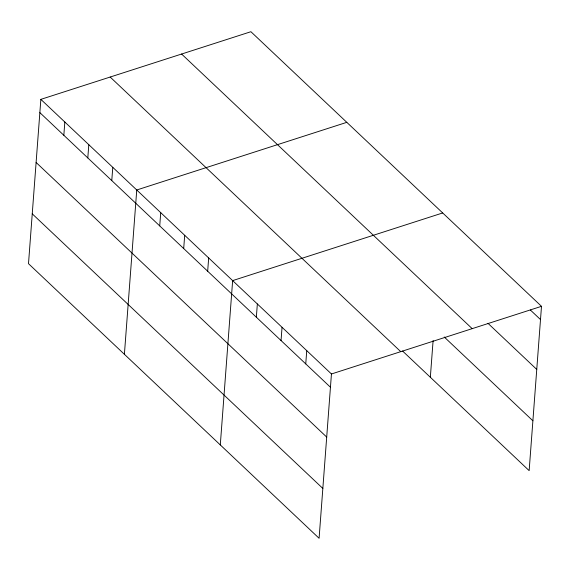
<?xml version="1.0" encoding="UTF-8"?>
<svg xmlns="http://www.w3.org/2000/svg" width="570" height="570" viewBox="0 0 570 570"><rect width="100%" height="100%" fill="white"/><g stroke="black" fill="none" stroke-linecap="round" stroke-linejoin="round"><path stroke-width="0.85" d="M40.855 99.365L28.5 263.675L319.093 538.287L331.448 373.977L40.855 99.365L250.907 31.713L541.5 306.325L529.145 470.635L402.584 351.035M63.833 135.282L64.83 122.023M87.808 157.933L88.799 144.68M111.777 180.59L112.775 167.331M124.395 354.298L136.75 189.988L346.802 122.336M159.728 225.898L160.726 212.646M183.697 248.556L184.694 235.296M207.672 271.213L208.67 257.954M220.291 444.921L232.645 280.611L442.698 212.952M256.35 317.205L257.348 303.953M281.046 340.546L282.043 327.294M305.748 363.895L306.745 350.636M430.343 377.269L433.107 340.539M331.448 373.977L541.5 306.325M530.371 310.002L540.503 319.578M487.991 323.34L536.755 369.424M181.595 54.036L472.181 328.648M444.23 336.991L532.893 420.788M110.174 77.043L400.76 351.647M39.857 112.625L330.45 387.237M36.11 162.471L326.703 437.083M32.248 213.828L322.841 488.44"/></g></svg>
